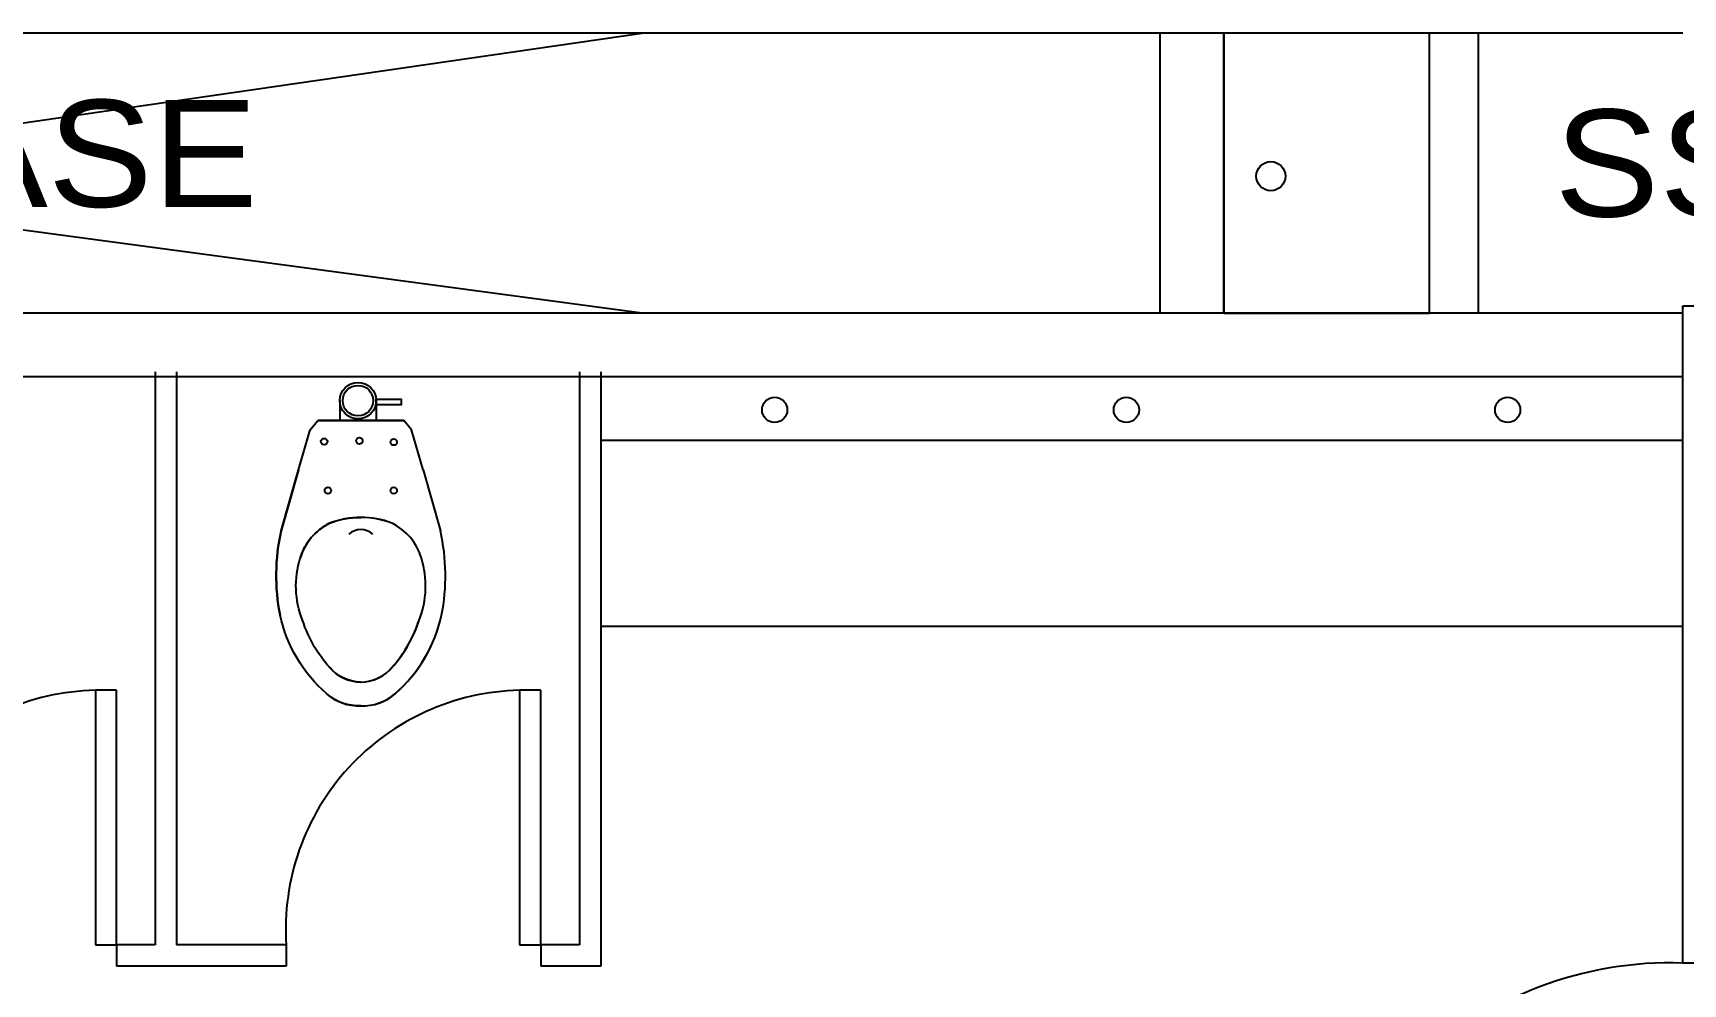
# Model space of a CAD drawing. Header units: millimetres. Extents: x 2148 to 2681, y 758 to 986.
# Drawn here: x 2531.064 to 2533.008, y 951.599 to 952.719 of the extents above; entities that cross this region are included whole.
import ezdxf

# ---------------------------------------------------------------- set-up
doc = ezdxf.new("R2010")
doc.units = ezdxf.units.MM
for name, color, linetype in [('DR', 7, 'Continuous'), ('ELAYOUT', 4, 'Continuous'), ('HATCH', 8, 'Continuous')]:
    doc.layers.add(name, color=color, linetype=linetype)
doc.styles.add('MMTX$0$ESMX$0$X-OPTA1D', font='x-opta1d')

# ---------------------------------------------------------------- blocks, each defined once
blk = doc.blocks.new('BOWL')
at = {"layer": 'DR', "color": 7, "linetype": 'Continuous'}
for p, q in [((-75570.291, -368.114), (-75570.431, -368.0742)), ((-75570.431, -368.0742), (-75570.291, -368.114)), ((-75570.291, -368.114), (-75570.1989, -368.1406)), ((-75570.1989, -368.1406), (-75570.1777, -368.1584)), ((-75570.1777, -368.1584), (-75570.1777, -368.3555)), ((-75570.1777, -368.3555), (-75570.1777, -368.1584)), ((-75570.1989, -368.3733), (-75570.1777, -368.3555)), ((-75570.291, -368.4), (-75570.431, -368.4398)), ((-75570.291, -368.4), (-75570.431, -368.4398)), ((-75570.291, -368.4), (-75570.1989, -368.3733))]:
    blk.add_line(p, q, dxfattribs=at)
at = {"layer": 'DR', "color": 8, "linetype": 'Continuous'}
for p, q in [((-75570.1317, -368.2087), (-75570.1777, -368.2087)), ((-75570.1317, -368.2921), (-75570.1777, -368.2921))]:
    blk.add_line(p, q, dxfattribs=at)
at = {"layer": 'DR', "color": 7, "linetype": 'Continuous'}
for points in [[(-75570.8325, -368.257, -0.190094), (-75570.8051, -368.1786, -0.160718), (-75570.6245, -368.0715, -0.104398), (-75570.431, -368.0742, -0.104398)], [(-75570.8325, -368.257, 0.190094), (-75570.8051, -368.3353, 0.160718), (-75570.6245, -368.4425, 0.104398), (-75570.431, -368.4398, 0.104398)]]:
    blk.add_lwpolyline(points, format="xyb", dxfattribs=at)
at = {"layer": 'DR', "color": 8, "linetype": 'Continuous'}
for points in [[(-75570.778, -368.2562, -0.187036), (-75570.7515, -368.1921, -0.115027), (-75570.6356, -368.1231, -0.170967), (-75570.4935, -368.1177, -0.209642), (-75570.4132, -368.1854, -0.096036), (-75570.4, -368.257)], [(-75570.778, -368.2577, 0.187036), (-75570.7515, -368.3219, 0.115027), (-75570.6356, -368.3909, 0.170967), (-75570.4935, -368.3963, 0.209642), (-75570.4132, -368.3286, 0.096036), (-75570.4, -368.257)]]:
    blk.add_lwpolyline(points, format="xyb", dxfattribs=at)
at = {"layer": 'DR', "color": 7, "linetype": 'Continuous'}
blk.add_lwpolyline([(-75570.1413, -368.292), (-75570.1283, -368.292), (-75570.1283, -368.3496), (-75570.1413, -368.3496)], close=True, dxfattribs=at)
at = {"layer": 'DR', "color": 8, "linetype": 'Continuous'}
for centre, radius in [((-75570.3379, -368.1815), 0.00745), ((-75570.2259, -368.173), 0.00745), ((-75570.2242, -368.2537), 0.00745), ((-75570.1317, -368.2504), 0.035), ((-75570.3379, -368.3325), 0.00745), ((-75570.2269, -368.3325), 0.00745)]:
    blk.add_circle(centre, radius, dxfattribs=at)
at = {"layer": 'DR', "color": 7, "linetype": 'Continuous'}
blk.add_circle((-75570.1317, -368.2504), 0.0417, dxfattribs=at)
for centre, radius, start, end in [((-75570.5342, -368.5313), 0.4686, 77.28, 101.1199), ((-75570.7195, -368.2526), 0.1131, 138.4248, 182.2387), ((-75570.7195, -368.2614), 0.1131, 177.7613, 221.5752), ((-75570.5525, -368.1153), 0.335, 221.3231, 257.5875), ((-75570.5342, -367.9827), 0.4686, 258.8801, 282.72)]:
    blk.add_arc(centre, radius, start, end, dxfattribs=at)
at = {"layer": 'DR', "color": 8, "linetype": 'Continuous'}
for centre, radius, start, end in [((-75570.5305, -368.2431), 0.1307, 26.2125, 73.5731), ((-75570.6821, -368.2583), 0.096, 129.0871, 179.204), ((-75570.5914, -368.255), 0.1913, 359.4176, 21.3602), ((-75570.4701, -368.257), 0.0422, 318.929, 41.071), ((-75570.6821, -368.2557), 0.096, 180.796, 230.9129), ((-75570.5914, -368.2589), 0.1913, 338.6398, 0.5824), ((-75570.5455, -368.1078), 0.2971, 228.446, 252.3404), ((-75570.5305, -368.2709), 0.1307, 286.4269, 333.7875), ((-75570.557, -368.1918), 0.2141, 248.4444, 287.252)]:
    blk.add_arc(centre, radius, start, end, dxfattribs=at)

msp = doc.modelspace()

# ---------------------------------------------------------------- linework, layer by layer
at = {"layer": 'DR', "ltscale": 10}
for p, q in [((2532.7671796, 952.3890734, 0), (2532.7671796, 952.7190734, 0)), ((2531.2079991, 952.3197106, 0), (2531.2079991, 951.6447106, 0)), ((2531.2329991, 952.3197106, 0), (2531.2329991, 951.6447106, 0)), ((2531.7079991, 952.3197106, 0), (2531.7079991, 951.6447106, 0)), ((2531.7329991, 952.3197106, 0), (2531.7329991, 951.6197106, 0)), ((2533.0079991, 952.2390734, 0), (2531.7329991, 952.2390734, 0)), ((2533.0079991, 952.0197106, 0), (2531.7329991, 952.0197106, 0)), ((2531.1625048, 951.9447106, 0), (2531.1375048, 951.9447106, 0)), ((2531.1375048, 951.9447106, 0), (2531.1375048, 951.6447106, 0)), ((2531.1625048, 951.6447106, 0), (2531.1625048, 951.9447106, 0)), ((2531.6625048, 951.9447106, 0), (2531.6375048, 951.9447106, 0)), ((2531.6375048, 951.9447106, 0), (2531.6375048, 951.6447106, 0)), ((2531.6625048, 951.6447106, 0), (2531.6625048, 951.9447106, 0)), ((2531.1375048, 951.6447106, 0), (2531.1625048, 951.6447106, 0)), ((2531.2079991, 951.6447106, 0), (2531.1625048, 951.6447106, 0)), ((2531.1625048, 951.6447106, 0), (2531.1625048, 951.6197106, 0)), ((2531.3625048, 951.6447106, 0), (2531.2329991, 951.6447106, 0)), ((2531.3625048, 951.6447106, 0), (2531.3625048, 951.6197106, 0)), ((2531.6375048, 951.6447106, 0), (2531.6625048, 951.6447106, 0)), ((2531.7079991, 951.6447106, 0), (2531.6625048, 951.6447106, 0)), ((2531.6625048, 951.6447106, 0), (2531.6625048, 951.6197106, 0)), ((2531.3625048, 951.6197106, 0), (2531.1625048, 951.6197106, 0)), ((2531.7329991, 951.6197106, 0), (2531.6625048, 951.6197106, 0))]:
    msp.add_line(p, q, dxfattribs=at)
at = {"layer": 'DR', "ltscale": 10, "elevation": 0}
msp.add_lwpolyline([(2532.7095286, 952.3890734), (2532.7095286, 952.7190734), (2532.4671796, 952.7190734), (2532.4671796, 952.3890734)], close=True, dxfattribs=at)
at = {"layer": 'DR', "ltscale": 10}
for centre in [(2531.9379956, 952.2750557, 0), (2532.3524317, 952.2750557, 0), (2532.8017158, 952.2750557, 0)]:
    msp.add_circle(centre, 0.0149051, dxfattribs=at)
for centre in [(2531.1434291, 951.6632383, 0), (2531.6434291, 951.6632383, 0)]:
    msp.add_arc(centre, 0.2815347, 91.2057719, 183.773334, dxfattribs=at)
at = {"layer": 'ELAYOUT', "ltscale": 10}
for p, q in [((2533.0079991, 952.7190734, 0), (2529.402504, 952.7190734, 0)), ((2533.0079991, 951.6234097, 0), (2533.0079991, 952.3977853, 0)), ((2533.0079991, 952.3890734, 0), (2529.402504, 952.3890734, 0)), ((2533.0079991, 952.3140734, 0), (2529.5028179, 952.3140734, 0)), ((2533.107787, 951.6234097, 0), (2533.007787, 951.6234097, 0)), ((2533.107787, 951.6234097, 0), (2533.007787, 951.6234097, 0))]:
    msp.add_line(p, q, dxfattribs=at)
at = {"layer": 'ELAYOUT', "linetype": 'ByBlock', "ltscale": 0.5}
for p, q in [((2532.3921796, 952.3890734, 0), (2532.3921796, 952.7190734, 0)), ((2532.4671796, 952.3890734, 0), (2532.4671796, 952.7190734, 0)), ((2532.4671796, 952.3890734, 0), (2532.4671796, 952.7190734, 0)), ((2533.0079991, 952.3977853, 0), (2533.1079991, 952.3977853, 0)), ((2533.0079991, 952.3977853, 0), (2533.0079991, 952.3947106, 0))]:
    msp.add_line(p, q, dxfattribs=at)
msp.add_circle((2532.522661, 952.5504186, 0), 0.0171442, dxfattribs=at)
at = {"layer": 'HATCH', "linetype": 'ByBlock', "ltscale": 0.5}
for p, q in [((2529.5028179, 952.388421, 0), (2531.7815599, 952.7190734, 0)), ((2531.7815599, 952.3890734, 0), (2529.5040597, 952.6940734, 0))]:
    msp.add_line(p, q, dxfattribs=at)
msp.add_arc((2532.9938636, 951.1874168, 0), 0.4362151, 88.1708858, 178.5559601, dxfattribs=at)

# ---------------------------------------------------------------- block references
at = {"layer": 'DR', "color": 7, "linetype": 'Continuous', "xscale": 0.5130811014387293, "yscale": 0.5130811014387293, "zscale": 0.5130811014387293, "rotation": 90}
msp.add_blockref('BOWL', (2342.5046223, 39725.8923772, 0), dxfattribs=at)

# ---------------------------------------------------------------- texts
at = {"color": 2, "style": 'MMTX$0$ESMX$0$X-OPTA1D', "text_generation_flag": 6, "width": 1.1}
for s, p in [('PIPE CHASE', (2530.2163289, 952.514219, 0)), ('SS', (2532.856812, 952.5028714, 0))]:
    msp.add_text(s, height=0.126, rotation=180, dxfattribs=at).set_placement(p)

doc.saveas('drawing.dxf')
